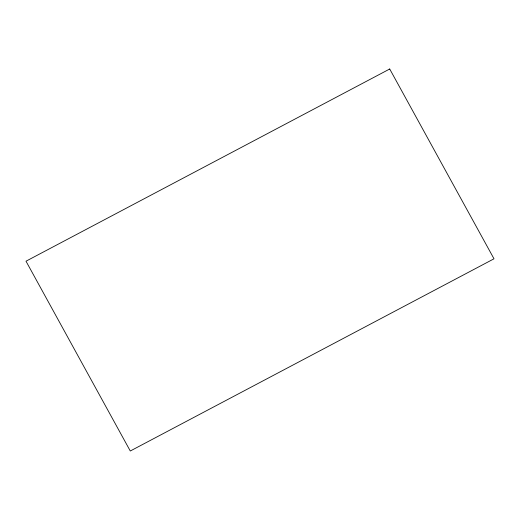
<?xml version="1.0" encoding="UTF-8"?>
<svg xmlns="http://www.w3.org/2000/svg" width="520" height="520" viewBox="0 0 520 520"><rect width="100%" height="100%" fill="white"/><g stroke="black" fill="none" stroke-linecap="round" stroke-linejoin="round"><path stroke-width="0.78" d="M389.714 68.998L26 261.196L130.286 451.003L494 258.804L389.714 68.998"/></g></svg>
